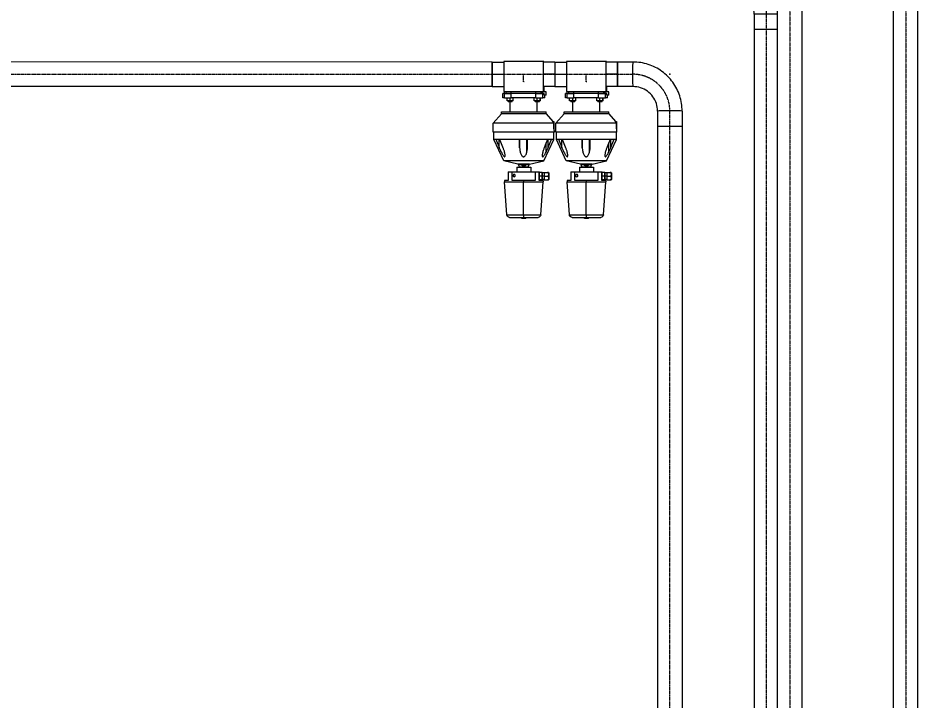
# Model space of a CAD drawing. Header units: millimetres. Extents: x 48717 to 75522, y 76128 to 88842.
# Drawn here: x 73195 to 75522, y 82232 to 83998 of the extents above; entities that cross this region are included whole.
import ezdxf

# ---------------------------------------------------------------- set-up
doc = ezdxf.new("R2010")
doc.units = ezdxf.units.MM
doc.linetypes.add('CENTER2', pattern=[1.125, 0.75, -0.125, 0.125, -0.125])
for name, color, linetype in [('Top (Plan) View2-CENTER', 1, 'CENTER2'), ('Top (Plan) View2-DV20-S1B-002c', 140, 'Continuous'), ('Top (Plan) View2-DV20-S1B-002d', 140, 'Continuous'), ('Top (Plan) View2-DV90-S1B-002c', 120, 'Continuous'), ('Top (Plan) View2-DV90-S1B-002d', 120, 'Continuous')]:
    doc.layers.add(name, color=color, linetype=linetype)

# ---------------------------------------------------------------- blocks, each defined once
blk = doc.blocks.new('*U983')
at = {"layer": 'Top (Plan) View2-CENTER'}
blk.add_line((70472.8, 83852.9), (74421, 83852.5), dxfattribs=at)
at = {"layer": 'Top (Plan) View2-DV20-S1B-002c', "color": 0, "linetype": 'ByBlock', "lineweight": -2}
for p, q in [((74421.3, 83884.3), (70472.8, 83884.7)), ((74421.3, 83820.8), (70472.8, 83821.2))]:
    blk.add_line(p, q, dxfattribs=at)
at = {"layer": 'Top (Plan) View2-DV20-S1B-002c', "color": 0, "linetype": 'ByBlock', "lineweight": -2, "extrusion": (0, 0, -1)}
for start_param, end_param in [(1.570796, 3.141593), (0, 1.570796)]:
    blk.add_ellipse((74421.3, 83852.5), major_axis=(0, -31.7), ratio=0.009999, start_param=start_param, end_param=end_param, dxfattribs=at)
blk = doc.blocks.new('*U1019')
at = {"layer": 'Top (Plan) View2-CENTER'}
for p, q in [((74421.3, 83852.5), (74583, 83852.5)), ((74502.3, 83833), (74502.3, 83852.5)), ((74503.4, 83833), (74502.3, 83833))]:
    blk.add_line(p, q, dxfattribs=at)
at = {"layer": 'Top (Plan) View2-DV20-S1B-002c', "color": 0, "linetype": 'ByBlock', "lineweight": -2}
for p, q in [((74421.3, 83884.3), (74451, 83884.3)), ((74451, 83886), (74451, 83807.6)), ((74553, 83886), (74451, 83886)), ((74553, 83886), (74553, 83807.6)), ((74554.2, 83886), (74553, 83886)), ((74583.3, 83884.3), (74553.3, 83884.3)), ((74554.2, 83886), (74554.2, 83884.3)), ((74421, 83852.5), (74451, 83852.5)), ((74583, 83852.5), (74553, 83852.5)), ((74421.3, 83820.8), (74451, 83820.8)), ((74452.6, 83803), (74448.2, 83803)), ((74448.2, 83792), (74448.2, 83803)), ((74451, 83807.6), (74553, 83807.6)), ((74452.6, 83803), (74470.3, 83803)), ((74452.6, 83792), (74452.6, 83803)), ((74452.7, 83803), (74452.7, 83807)), ((74457.1, 83807), (74452.7, 83807)), ((74457.1, 83807), (74470.3, 83807)), ((74457.1, 83803), (74457.1, 83807)), ((74465.2, 83807.6), (74465.2, 83807)), ((74534.2, 83807), (74470.3, 83807)), ((74470.3, 83803), (74470.3, 83807)), ((74534.2, 83803), (74470.3, 83803)), ((74470.3, 83792), (74470.3, 83803)), ((74502.3, 83807.6), (74502.3, 83807)), ((74534.2, 83807), (74547.7, 83807)), ((74534.2, 83803), (74534.2, 83807)), ((74534.2, 83803), (74552.1, 83803)), ((74534.2, 83792), (74534.2, 83803)), ((74540.2, 83807.6), (74540.2, 83807)), ((74551.1, 83807), (74547.7, 83807)), ((74547.7, 83803), (74547.7, 83807)), ((74560.6, 83807), (74551.1, 83807)), ((74551.1, 83803), (74551.1, 83807)), ((74555.6, 83803), (74552.1, 83803)), ((74552.1, 83792), (74552.1, 83803)), ((74553, 83807.6), (74554.2, 83807.6)), ((74583.3, 83820.8), (74553.3, 83820.8)), ((74554.2, 83820.8), (74554.2, 83807.6)), ((74555.6, 83798.5), (74555.6, 83803)), ((74560.6, 83798.5), (74560.6, 83807)), ((74560.8, 83807), (74560.6, 83807)), ((74560.8, 83798.5), (74560.8, 83807)), ((74452.6, 83792), (74448.2, 83792)), ((74452.6, 83792), (74470.3, 83792)), ((74459.4, 83783.6), (74459.4, 83792)), ((74467.3, 83783.6), (74459.4, 83783.6)), ((74462.4, 83782), (74462.4, 83783.6)), ((74462.4, 83782), (74472.4, 83782)), ((74467.3, 83783.6), (74467.3, 83792)), ((74475.4, 83783.6), (74467.3, 83783.6)), ((74467.7, 83755.5), (74467.7, 83782)), ((74534.2, 83792), (74470.3, 83792)), ((74472.4, 83782), (74472.4, 83783.6)), ((74472.4, 83782), (74472.4, 83783.6)), ((74472.4, 83782), (74472.4, 83782)), ((74475.4, 83783.6), (74475.4, 83792)), ((74475.4, 83783.6), (74475.4, 83792)), ((74475.4, 83783.6), (74475.4, 83783.6)), ((74529.3, 83783.6), (74529.3, 83792)), ((74537.3, 83783.6), (74529.3, 83783.6)), ((74532.4, 83782), (74532.4, 83783.6)), ((74532.4, 83782), (74542.4, 83782)), ((74534.2, 83792), (74552.1, 83792)), ((74537.3, 83783.6), (74537.3, 83792)), ((74545.3, 83783.6), (74537.3, 83783.6)), ((74537.7, 83755.5), (74537.7, 83782)), ((74537.7, 83755.5), (74537.7, 83782)), ((74542.4, 83782), (74542.4, 83783.6)), ((74542.4, 83782), (74542.4, 83783.6)), ((74542.4, 83782), (74542.4, 83782)), ((74542.4, 83782), (74543, 83782)), ((74543, 83782), (74543, 83783.6)), ((74543, 83782), (74543, 83783.6)), ((74543, 83782), (74543, 83782)), ((74545.3, 83783.6), (74545.3, 83792)), ((74545.4, 83783.6), (74545.3, 83783.6)), ((74545.4, 83783.6), (74545.4, 83792)), ((74546, 83783.6), (74545.4, 83783.6)), ((74546, 83783.6), (74546, 83792)), ((74546.1, 83783.6), (74546, 83783.6)), ((74546.1, 83783.6), (74546.1, 83792)), ((74557.3, 83792), (74552.1, 83792)), ((74560.6, 83798.5), (74555.6, 83798.5)), ((74557.3, 83792), (74557.3, 83798.5)), ((74560.8, 83798.5), (74560.6, 83798.5)), ((74444.7, 83750.5), (74423.7, 83726.5)), ((74560.7, 83750.5), (74444.7, 83750.5)), ((74445.2, 83755.5), (74560.2, 83755.5)), ((74445.2, 83750.5), (74445.2, 83755.5)), ((74560.2, 83755.5), (74560.2, 83755.5)), ((74560.2, 83750.5), (74560.2, 83755.5)), ((74560.2, 83750.5), (74560.2, 83755.5)), ((74560.7, 83750.5), (74560.7, 83750.5)), ((74560.7, 83750.5), (74578.2, 83730.5)), ((74560.7, 83750.5), (74578.2, 83730.5)), ((74580.8, 83726.5), (74423.7, 83726.5)), ((74423.7, 83703), (74423.7, 83726.5)), ((74577.2, 83730.5), (74580.6, 83730.5)), ((74580.8, 83730.5), (74580.6, 83730.5)), ((74580.6, 83730.5), (74580.6, 83726.7)), ((74580.6, 83726.7), (74580.8, 83726.5)), ((74580.8, 83726.7), (74580.8, 83730.5)), ((74581, 83726.5), (74580.8, 83726.7)), ((74580.8, 83726.7), (74580.8, 83707.5)), ((74580.8, 83726.5), (74580.8, 83707.5)), ((74580.8, 83719.5), (74580.8, 83719.5)), ((74581, 83707.5), (74581, 83726.5)), ((74581.7, 83703), (74423.7, 83703)), ((74425.2, 83683.5), (74425.2, 83703)), ((74580.2, 83683.5), (74580.2, 83703)), ((74580.2, 83683.5), (74580.2, 83703)), ((74581.7, 83707.5), (74580.8, 83707.5)), ((74581.7, 83707.5), (74581.7, 83707.5)), ((74581.7, 83703), (74581.7, 83707.5)), ((74581.7, 83703), (74581.7, 83707.5)), ((74581.7, 83703), (74581.7, 83703)), ((74430.9, 83683.5), (74425.2, 83683.5)), ((74450.7, 83628.5), (74425.2, 83683.5)), ((74440.7, 83683.5), (74430.9, 83683.5)), ((74439.4, 83662.5), (74439.4, 83683.5)), ((74491.9, 83683.5), (74440.7, 83683.5)), ((74511.9, 83683.5), (74491.9, 83683.5)), ((74492, 83662.5), (74492, 83683.5)), ((74510.7, 83651.4), (74510.8, 83683.5)), ((74563.8, 83683.5), (74511.9, 83683.5)), ((74554.7, 83628.5), (74580.2, 83683.5)), ((74554.7, 83628.5), (74580.2, 83683.5)), ((74560.5, 83651.4), (74560.5, 83675.3)), ((74574, 83683.5), (74563.8, 83683.5)), ((74565.5, 83662.5), (74565.5, 83683.5)), ((74580.2, 83683.5), (74574, 83683.5)), ((74580.2, 83683.5), (74580.2, 83683.5)), ((74554.7, 83628.5), (74450.7, 83628.5)), ((74487.7, 83620.5), (74450.7, 83628.5)), ((74517.7, 83620.5), (74487.7, 83620.5)), ((74516.2, 83619.5), (74489.2, 83619.5)), ((74489.2, 83618.5), (74489.2, 83619.5)), ((74496.4, 83618.5), (74489.2, 83618.5)), ((74491.2, 83613.5), (74489.2, 83618.5)), ((74489.7, 83619.5), (74489.7, 83620.5)), ((74496.4, 83618.5), (74496.4, 83618.5)), ((74508.8, 83618.5), (74496.4, 83618.5)), ((74508.8, 83618.5), (74508.8, 83618.5)), ((74516.2, 83618.5), (74508.8, 83618.5)), ((74514.2, 83613.5), (74516.2, 83618.5)), ((74514.2, 83613.5), (74516.2, 83618.5)), ((74515.7, 83619.5), (74515.7, 83620.5)), ((74515.7, 83619.5), (74515.7, 83620.5)), ((74516.2, 83619.5), (74516.2, 83619.5)), ((74516.2, 83618.5), (74516.2, 83619.5)), ((74516.2, 83618.5), (74516.2, 83619.5)), ((74516.2, 83618.5), (74516.2, 83618.5)), ((74517.7, 83620.5), (74554.7, 83628.5)), ((74517.7, 83620.5), (74554.7, 83628.5)), ((74517.7, 83620.5), (74517.7, 83620.5)), ((74554.7, 83628.5), (74554.7, 83628.5)), ((74462.4, 83600.5), (74472.3, 83600.5)), ((74462.4, 83600.5), (74462.4, 83577.5)), ((74472.3, 83600.5), (74532.3, 83600.5)), ((74472.3, 83577.5), (74472.3, 83600.5)), ((74484.7, 83612.5), (74520.7, 83612.5)), ((74484.7, 83612.5), (74484.7, 83600.5)), ((74491.2, 83613.5), (74514.2, 83613.5)), ((74497.7, 83613.5), (74497.7, 83612.5)), ((74502.7, 83613.5), (74502.7, 83612.5)), ((74507.7, 83613.5), (74507.7, 83612.5)), ((74514.2, 83613.5), (74514.2, 83613.5)), ((74520.7, 83612.5), (74520.7, 83600.5)), ((74532.3, 83600.5), (74542.4, 83600.5)), ((74532.3, 83600.5), (74532.3, 83577.5)), ((74542.4, 83577.5), (74542.4, 83600.5)), ((74542.4, 83600.5), (74543, 83600.5)), ((74542.6, 83598.5), (74542.6, 83589)), ((74550.2, 83598.5), (74542.6, 83598.5)), ((74543, 83600.5), (74543, 83598.5)), ((74550.4, 83598.5), (74550.2, 83598.5)), ((74550.2, 83598.5), (74550.2, 83589)), ((74555.2, 83597.5), (74550.3, 83597.5)), ((74550.4, 83597.5), (74550.4, 83598.5)), ((74555.2, 83598.5), (74564.2, 83598.5)), ((74555.2, 83598.5), (74555.2, 83589)), ((74462.4, 83577.5), (74452.7, 83577.5)), ((74452.7, 83577.5), (74452.7, 83574.5)), ((74452.7, 83574.5), (74502.2, 83574.5)), ((74458.7, 83489), (74452.7, 83574.5)), ((74502.2, 83577.5), (74472.3, 83577.5)), ((74474.8, 83590.5), (74474.8, 83590.5)), ((74532.3, 83577.5), (74502.2, 83577.5)), ((74502.2, 83577.5), (74502.2, 83574.5)), ((74502.2, 83574.5), (74552.7, 83574.5)), ((74502.3, 83489), (74502.2, 83574.5)), ((74552.7, 83577.5), (74542.4, 83577.5)), ((74542.6, 83589), (74542.6, 83579.5)), ((74550.2, 83589), (74542.6, 83589)), ((74550.2, 83579.5), (74542.6, 83579.5)), ((74543, 83579.5), (74543, 83577.5)), ((74546.7, 83489), (74552.7, 83574.5)), ((74555.2, 83589), (74550.2, 83589)), ((74550.2, 83589), (74550.2, 83579.5)), ((74550.2, 83579.5), (74550.4, 83579.5)), ((74555.2, 83580.5), (74550.3, 83580.5)), ((74550.4, 83579.5), (74550.4, 83580.5)), ((74552.7, 83577.5), (74552.7, 83574.5)), ((74555.2, 83589), (74564.1, 83589)), ((74555.2, 83589), (74555.2, 83579.5)), ((74555.2, 83579.5), (74564.2, 83579.5)), ((74564.1, 83589), (74567.2, 83589)), ((74567.4, 83589), (74567.4, 83589)), ((74458.7, 83489), (74502.3, 83489)), ((74465.7, 83482.5), (74502.3, 83482.5)), ((74497.4, 83479.5), (74497.4, 83482.5)), ((74502.3, 83479.5), (74497.4, 83479.5)), ((74502.3, 83489), (74546.7, 83489)), ((74502.3, 83482.5), (74539.7, 83482.5)), ((74502.3, 83479.5), (74502.3, 83482.5)), ((74507.4, 83479.5), (74502.3, 83479.5)), ((74507.4, 83479.5), (74507.4, 83482.5)), ((74507.4, 83479.5), (74507.4, 83482.5)), ((74507.4, 83479.5), (74507.4, 83479.5)), ((74507.9, 83479.5), (74507.4, 83479.5)), ((74507.9, 83479.5), (74507.9, 83482.5)), ((74508, 83479.5), (74507.9, 83479.5)), ((74508, 83479.5), (74508, 83482.5))]:
    blk.add_line(p, q, dxfattribs=at)
at = {"layer": 'Top (Plan) View2-DV20-S1B-002c', "color": 0, "linetype": 'ByBlock', "lineweight": -2, "extrusion": (0, 0, -1)}
for centre, start, end in [((-74465.7, 83489.5), 270.0057, 356.0057), ((-74539.7, 83489.5), 184.0057, 270.0057)]:
    blk.add_arc(centre, 7, start, end, dxfattribs=at)
at = {"layer": 'Top (Plan) View2-DV20-S1B-002c', "color": 0, "linetype": 'ByBlock', "lineweight": -2}
for centre, major_axis, ratio, start_param, end_param in [((74421.3, 83852.5), (0, 31.7), 0.009999, 0, 1.570796), ((74553.3, 83852.5), (0, 31.7), 0.009999, 0, 1.570796), ((74583.3, 83852.5), (0, 31.7), 0.009999, 0, 1.570796), ((74421.3, 83852.5), (0, 31.7), 0.009999, 1.570796, 3.141593), ((74553.3, 83852.5), (0, 31.7), 0.009999, 1.570796, 3.141593), ((74583.3, 83852.5), (0, 31.7), 0.009999, 1.570796, 3.141593), ((74580.7, 83719.5), (0, 9), 0.009999, 4.712389, 6.942892), ((74580.7, 83719.5), (0, 9), 0.009999, 3.646161, 4.712389), ((74477.8, 83590.5), (0, 3), 0.99995, 0.001567, 1.570696), ((74477.8, 83590.5), (0, 3), 0.99995, 4.712289, 7.853882), ((74477.8, 83590.5), (0, 3), 0.99995, 1.570696, 4.712289), ((74477.8, 83590.5), (0, 3), 0.99995, 1.570696, 3.139826), ((74502.3, 83489.5), (0, 7), 0.009999, 1.640609, 3.141593)]:
    blk.add_ellipse(centre, major_axis=major_axis, ratio=ratio, start_param=start_param, end_param=end_param, dxfattribs=at)
at = {"layer": 'Top (Plan) View2-DV20-S1B-002c', "color": 0, "linetype": 'ByBlock', "lineweight": -2, "extrusion": (0, 0, -1)}
for centre, major_axis, start_param, end_param in [((74550.3, 83589), (0, -8.5), 1.570796, 3.141593), ((74567.3, 83589), (0, -7.5), 1.570796, 4.712389), ((74550.3, 83589), (0, -8.5), 0, 1.570796), ((74567.3, 83589), (0, -7.5), 4.712389, 7.853982)]:
    blk.add_ellipse(centre, major_axis=major_axis, ratio=0.009999, start_param=start_param, end_param=end_param, dxfattribs=at)
at = {"layer": 'Top (Plan) View2-DV20-S1B-002c', "color": 0, "linetype": 'ByBlock', "lineweight": -2}
blk.add_open_spline([(74580.6, 83726.7), (74579.5, 83728), (74578.3, 83729.2), (74577.2, 83730.5)], degree=3, dxfattribs=at)
for points, weights in [([(74430.9, 83683.5), (74435.4, 83672.3), (74439.4, 83662.5)], [1.00061951826, 1.00755539146, 1.00987120158]), ([(74449.3, 83662.5), (74445.3, 83672.3), (74440.7, 83683.5)], [1.00987120158, 1.00755539146, 1.00061951826]), ([(74491.9, 83683.5), (74492, 83672.3), (74492, 83662.5)], [1.00061951826, 1.00755539146, 1.00987120158]), ([(74512, 83662.5), (74512, 83672.3), (74511.9, 83683.5)], [1.00987120158, 1.00755539146, 1.00061951826]), ([(74563.8, 83683.5), (74559.3, 83672.3), (74555.3, 83662.5)], [1.00061951826, 1.00755539146, 1.00987120158]), ([(74565.5, 83662.5), (74569.4, 83672.3), (74574, 83683.5)], [1.00987120158, 1.00755539146, 1.00061951826]), ([(74508.8, 83618.5), (74502.6, 83611.4), (74496.4, 83618.5)], [1.01663362177, 1.14371282449, 1.01663362177])]:
    blk.add_rational_spline(points, weights, degree=2, dxfattribs=at)
for points, knots in [([(74439.4, 83662.5), (74439.9, 83661.4), (74440.3, 83660.3), (74440.8, 83659.3), (74441.9, 83656.6), (74443.3, 83653.7), (74445.4, 83649.5), (74446.1, 83648.1), (74447.6, 83645.5), (74448.4, 83644.2), (74449.8, 83642.1), (74450.5, 83641.2), (74451.5, 83640.1), (74451.8, 83639.8), (74452.5, 83639.4), (74452.8, 83639.3), (74453.3, 83639.3), (74453.6, 83639.4), (74453.9, 83639.8), (74454.1, 83640.1), (74454.3, 83641.2), (74454.4, 83642.1), (74454.3, 83644.2), (74454.2, 83645.5), (74453.7, 83648.1), (74453.4, 83649.5), (74453, 83651.1), (74453, 83651.2), (74453, 83651.4)], [-0.344199, -0.344199, -0.344199, -0.344199, 0, 0, 0, 0.872405, 0.872405, 1.308607, 1.308607, 1.74481, 1.74481, 2.088622, 2.088622, 2.260528, 2.260528, 2.432434, 2.432434, 2.60434, 2.60434, 2.776246, 2.776246, 3.120058, 3.120058, 3.556261, 3.556261, 3.992463, 3.992463, 4.041019, 4.041019, 4.041019, 4.041019]), ([(74453, 83651.4), (74452.3, 83654), (74451.4, 83656.8), (74450.1, 83660.3), (74449.7, 83661.4), (74449.3, 83662.5)], [-6.498344, -6.498344, -6.498344, -6.498344, -5.674495, -5.674495, -5.330296, -5.330296, -5.330296, -5.330296]), ([(74492, 83662.5), (74492, 83661.4), (74492.1, 83660.3), (74492.2, 83659.2), (74492.4, 83656.6), (74492.8, 83653.7), (74493.9, 83649.5), (74494.4, 83648.1), (74495.5, 83645.5), (74496.1, 83644.2), (74497.4, 83642.1), (74498.2, 83641.2), (74499.5, 83640.1), (74500, 83639.8), (74501, 83639.4), (74501.6, 83639.3), (74502.7, 83639.3), (74503.3, 83639.4), (74504.3, 83639.8), (74504.7, 83640.1), (74506.1, 83641.2), (74506.8, 83642.1), (74508.1, 83644.2), (74508.8, 83645.5), (74509.8, 83648.1), (74510.3, 83649.5), (74510.7, 83651.1), (74510.7, 83651.2), (74510.7, 83651.4)], [-0.344199, -0.344199, -0.344199, -0.344199, 0, 0, 0, 0.872405, 0.872405, 1.308607, 1.308607, 1.74481, 1.74481, 2.088622, 2.088622, 2.260528, 2.260528, 2.432434, 2.432434, 2.60434, 2.60434, 2.776246, 2.776246, 3.120058, 3.120058, 3.556261, 3.556261, 3.992463, 3.992463, 4.041019, 4.041019, 4.041019, 4.041019]), ([(74510.7, 83651.4), (74511.4, 83654), (74511.8, 83656.8), (74512, 83660.3), (74512, 83661.4), (74512, 83662.5)], [-6.498344, -6.498344, -6.498344, -6.498344, -5.674495, -5.674495, -5.330296, -5.330296, -5.330296, -5.330296]), ([(74555.3, 83662.5), (74554.9, 83661.4), (74554.5, 83660.3), (74554.1, 83659.2), (74553.1, 83656.6), (74552.2, 83653.7), (74551.2, 83649.5), (74551, 83648.1), (74550.5, 83645.5), (74550.4, 83644.2), (74550.4, 83642.1), (74550.4, 83641.2), (74550.7, 83640.1), (74550.9, 83639.8), (74551.3, 83639.4), (74551.5, 83639.3), (74552.1, 83639.3), (74552.4, 83639.4), (74553.1, 83639.8), (74553.4, 83640.1), (74554.4, 83641.2), (74555.1, 83642.1), (74556.5, 83644.2), (74557.3, 83645.5), (74558.8, 83648.1), (74559.5, 83649.5), (74560.3, 83651.1), (74560.4, 83651.2), (74560.5, 83651.4)], [-0.344199, -0.344199, -0.344199, -0.344199, 0, 0, 0, 0.872405, 0.872405, 1.308607, 1.308607, 1.74481, 1.74481, 2.088622, 2.088622, 2.260528, 2.260528, 2.432434, 2.432434, 2.60434, 2.60434, 2.776246, 2.776246, 3.120058, 3.120058, 3.556261, 3.556261, 3.992463, 3.992463, 4.041019, 4.041019, 4.041019, 4.041019]), ([(74560.5, 83651.4), (74561.8, 83654), (74563.1, 83656.7), (74564.6, 83660.3), (74565, 83661.4), (74565.5, 83662.5)], [-6.498344, -6.498344, -6.498344, -6.498344, -5.674495, -5.674495, -5.330296, -5.330296, -5.330296, -5.330296]), ([(74564.2, 83598.5), (74564.3, 83598.5), (74564.4, 83598.5), (74564.7, 83598.4), (74564.9, 83598.2), (74565.4, 83597.8), (74565.7, 83597.5), (74566.4, 83596.2), (74566.6, 83594.9), (74566.6, 83593.8), (74566.6, 83592.6), (74566.4, 83591.3), (74565.6, 83590), (74565.4, 83589.7), (74564.9, 83589.3), (74564.6, 83589.2), (74564.3, 83589), (74564.2, 83589), (74564.1, 83589)], [1.985316, 1.985316, 1.985316, 1.985316, 2.007364, 2.007364, 2.086271, 2.086271, 2.202602, 2.202602, 2.589004, 2.589004, 2.589004, 2.975406, 2.975406, 3.091738, 3.091738, 3.170644, 3.170644, 3.192693, 3.192693, 3.192693, 3.192693]), ([(74566.7, 83598.5), (74566.7, 83598.5), (74566.7, 83598.5), (74566.7, 83598.5), (74566.7, 83598.5), (74566.5, 83598.5), (74565.7, 83598.5), (74565.4, 83598.5), (74564.9, 83598.5), (74564.7, 83598.5), (74564.4, 83598.5), (74564.3, 83598.5), (74564.2, 83598.5)], [2.5754591, 2.5754591, 2.5754591, 2.5754591, 2.5890042, 2.5890042, 2.5890042, 2.9754061, 2.9754061, 3.0917378, 3.0917378, 3.1706444, 3.1706444, 3.1926927, 3.1926927, 3.1926927, 3.1926927]), ([(74566.7, 83598.5), (74566.9, 83598.2), (74567, 83598), (74567.2, 83597.6), (74567.2, 83597.4), (74567.2, 83597.2), (74567.3, 83597.1), (74567.3, 83597), (74567.3, 83596.9), (74567.3, 83596.8), (74567.3, 83596.8), (74567.3, 83596.6), (74567.3, 83596.6), (74567.3, 83596.3), (74567.3, 83596), (74567.3, 83595.2), (74567.3, 83594.7), (74567.4, 83593.5), (74567.4, 83592.8), (74567.4, 83591.4), (74567.4, 83590.7), (74567.4, 83589.6), (74567.4, 83589.3), (74567.4, 83589)], [0.014351, 0.014351, 0.014351, 0.014351, 0.023994, 0.023994, 0.042051, 0.042051, 0.062407, 0.062407, 0.084956, 0.084956, 0.120254, 0.120254, 0.209563, 0.209563, 0.520853, 0.520853, 0.832142, 0.832142, 1.143431, 1.143431, 1.45472, 1.45472, 1.570797, 1.570797, 1.570797, 1.570797]), ([(74564.1, 83589), (74564.2, 83589), (74564.3, 83589), (74564.6, 83588.9), (74564.9, 83588.7), (74565.4, 83588.3), (74565.6, 83588), (74566.4, 83586.7), (74566.6, 83585.4), (74566.6, 83584.3), (74566.6, 83583.1), (74566.4, 83581.8), (74565.7, 83580.5), (74565.4, 83580.2), (74564.9, 83579.8), (74564.7, 83579.7), (74564.4, 83579.5), (74564.3, 83579.5), (74564.2, 83579.5)], [1.985316, 1.985316, 1.985316, 1.985316, 2.007364, 2.007364, 2.086271, 2.086271, 2.202602, 2.202602, 2.589004, 2.589004, 2.589004, 2.975406, 2.975406, 3.091738, 3.091738, 3.170644, 3.170644, 3.192693, 3.192693, 3.192693, 3.192693]), ([(74564.2, 83579.5), (74564.3, 83579.5), (74564.4, 83579.5), (74564.7, 83579.5), (74564.9, 83579.5), (74565.4, 83579.5), (74565.7, 83579.5), (74566.5, 83579.5), (74566.7, 83579.5), (74566.7, 83579.5), (74566.7, 83579.5), (74566.7, 83579.5), (74566.7, 83579.5)], [1.9853157, 1.9853157, 1.9853157, 1.9853157, 2.007364, 2.007364, 2.0862706, 2.0862706, 2.2026024, 2.2026024, 2.5890042, 2.5890042, 2.5890042, 2.6025493, 2.6025493, 2.6025493, 2.6025493]), ([(74567.4, 83589), (74567.4, 83588.2), (74567.4, 83587.4), (74567.4, 83586), (74567.4, 83585.2), (74567.4, 83584), (74567.3, 83583.4), (74567.3, 83582.5), (74567.3, 83582.1), (74567.3, 83581.7), (74567.3, 83581.5), (74567.3, 83581.3), (74567.3, 83581.3), (74567.3, 83581.1), (74567.3, 83581.1), (74567.3, 83581), (74567.3, 83580.9), (74567.2, 83580.6), (74567.2, 83580.5), (74567, 83580), (74566.9, 83579.8), (74566.7, 83579.5)], [1.570797, 1.570797, 1.570797, 1.570797, 1.882087, 1.882087, 2.193376, 2.193376, 2.504665, 2.504665, 2.815954, 2.815954, 2.971599, 2.971599, 3.049421, 3.049421, 3.070542, 3.070542, 3.096552, 3.096552, 3.116776, 3.116776, 3.127244, 3.127244, 3.127244, 3.127244])]:
    blk.add_open_spline(points, degree=3, knots=knots, dxfattribs=at)
blk = doc.blocks.new('*U1022')
at = {"layer": 'Top (Plan) View2-CENTER'}
for p, q in [((74583.3, 83852.5), (74745, 83852.5)), ((74664.3, 83833), (74664.3, 83852.5)), ((74665.4, 83833), (74664.3, 83833))]:
    blk.add_line(p, q, dxfattribs=at)
at = {"layer": 'Top (Plan) View2-DV20-S1B-002c', "color": 0, "linetype": 'ByBlock', "lineweight": -2}
for p, q in [((74583.3, 83884.3), (74613, 83884.2)), ((74613, 83886), (74613, 83807.6)), ((74715, 83886), (74613, 83886)), ((74715, 83886), (74715, 83807.6)), ((74716.2, 83886), (74715, 83886)), ((74745.3, 83884.2), (74715.3, 83884.2)), ((74716.2, 83886), (74716.2, 83884.2)), ((74583, 83852.5), (74613, 83852.5)), ((74745, 83852.5), (74715, 83852.5)), ((74583.3, 83820.8), (74613, 83820.7)), ((74614.6, 83803), (74610.2, 83803)), ((74610.2, 83792), (74610.2, 83803)), ((74613, 83807.6), (74715, 83807.6)), ((74614.6, 83803), (74632.3, 83803)), ((74614.6, 83792), (74614.6, 83803)), ((74614.7, 83803), (74614.7, 83807)), ((74619.1, 83807), (74614.7, 83807)), ((74619.1, 83807), (74632.3, 83807)), ((74619.1, 83803), (74619.1, 83807)), ((74627.2, 83807.6), (74627.2, 83807)), ((74696.2, 83807), (74632.3, 83807)), ((74632.3, 83803), (74632.3, 83807)), ((74696.2, 83803), (74632.3, 83803)), ((74632.3, 83792), (74632.3, 83803)), ((74664.3, 83807.6), (74664.3, 83807)), ((74696.2, 83807), (74709.7, 83807)), ((74696.2, 83803), (74696.2, 83807)), ((74696.2, 83803), (74714.1, 83803)), ((74696.2, 83792), (74696.2, 83803)), ((74702.2, 83807.6), (74702.2, 83807)), ((74713.1, 83807), (74709.7, 83807)), ((74709.7, 83803), (74709.7, 83807)), ((74722.6, 83807), (74713.1, 83807)), ((74713.1, 83803), (74713.1, 83807)), ((74717.6, 83803), (74714.1, 83803)), ((74714.1, 83792), (74714.1, 83803)), ((74715, 83807.6), (74716.2, 83807.6)), ((74745.3, 83820.7), (74715.3, 83820.7)), ((74716.2, 83820.7), (74716.2, 83807.6)), ((74717.6, 83798.5), (74717.6, 83803)), ((74722.6, 83798.5), (74722.6, 83807)), ((74722.8, 83807), (74722.6, 83807)), ((74722.8, 83798.5), (74722.8, 83807)), ((74614.6, 83792), (74610.2, 83792)), ((74614.6, 83792), (74632.3, 83792)), ((74621.3, 83783.6), (74621.3, 83792)), ((74629.3, 83783.6), (74621.3, 83783.6)), ((74624.4, 83782), (74624.4, 83783.6)), ((74624.4, 83782), (74634.4, 83782)), ((74629.3, 83783.6), (74629.3, 83792)), ((74637.3, 83783.6), (74629.3, 83783.6)), ((74629.7, 83755.5), (74629.7, 83782)), ((74696.2, 83792), (74632.3, 83792)), ((74634.4, 83782), (74634.4, 83783.6)), ((74634.4, 83782), (74634.4, 83783.6)), ((74634.4, 83782), (74634.4, 83782)), ((74637.3, 83783.6), (74637.3, 83792)), ((74637.4, 83783.6), (74637.3, 83783.6)), ((74637.4, 83783.6), (74637.4, 83792)), ((74691.3, 83783.6), (74691.3, 83792)), ((74699.3, 83783.6), (74691.3, 83783.6)), ((74694.4, 83782), (74694.4, 83783.6)), ((74694.4, 83782), (74704.4, 83782)), ((74696.2, 83792), (74714.1, 83792)), ((74699.3, 83783.6), (74699.3, 83792)), ((74707.3, 83783.6), (74699.3, 83783.6)), ((74699.7, 83755.5), (74699.7, 83782)), ((74699.7, 83755.5), (74699.7, 83782)), ((74704.4, 83782), (74704.4, 83783.6)), ((74704.4, 83782), (74704.4, 83783.6)), ((74704.4, 83782), (74704.4, 83782)), ((74704.4, 83782), (74705, 83782)), ((74705, 83782), (74705, 83783.6)), ((74705, 83782), (74705, 83783.6)), ((74705, 83782), (74705, 83782)), ((74707.3, 83783.6), (74707.3, 83792)), ((74707.4, 83783.6), (74707.3, 83783.6)), ((74707.4, 83783.6), (74707.4, 83792)), ((74708, 83783.6), (74707.4, 83783.6)), ((74708, 83783.6), (74708, 83792)), ((74708.1, 83783.6), (74708, 83783.6)), ((74708.1, 83783.6), (74708.1, 83792)), ((74719.3, 83792), (74714.1, 83792)), ((74722.6, 83798.5), (74717.6, 83798.5)), ((74719.3, 83792), (74719.3, 83798.5)), ((74722.8, 83798.5), (74722.6, 83798.5)), ((74606.7, 83750.5), (74585.7, 83726.5)), ((74722.7, 83750.5), (74606.7, 83750.5)), ((74607.2, 83755.5), (74722.2, 83755.5)), ((74607.2, 83750.5), (74607.2, 83755.5)), ((74722.2, 83755.5), (74722.2, 83755.5)), ((74722.2, 83750.5), (74722.2, 83755.5)), ((74722.2, 83750.5), (74722.2, 83755.5)), ((74722.7, 83750.5), (74722.7, 83750.5)), ((74722.7, 83750.5), (74740.2, 83730.5)), ((74722.7, 83750.5), (74740.2, 83730.5)), ((74742.7, 83726.5), (74585.7, 83726.5)), ((74585.7, 83703), (74585.7, 83726.5)), ((74739.2, 83730.5), (74742.6, 83730.5)), ((74742.8, 83730.5), (74742.6, 83730.5)), ((74742.6, 83730.5), (74742.6, 83726.7)), ((74742.6, 83726.7), (74742.7, 83726.5)), ((74742.7, 83726.5), (74742.7, 83707.5)), ((74742.7, 83719.5), (74742.8, 83719.5)), ((74742.8, 83726.7), (74742.8, 83730.5)), ((74743, 83726.5), (74742.8, 83726.7)), ((74742.8, 83726.7), (74742.8, 83707.5)), ((74743, 83707.5), (74743, 83726.5)), ((74743.7, 83703), (74585.7, 83703)), ((74587.2, 83683.5), (74587.2, 83703)), ((74742.2, 83683.5), (74742.2, 83703)), ((74742.2, 83683.5), (74742.2, 83703)), ((74743.7, 83707.5), (74742.7, 83707.5)), ((74743.7, 83707.5), (74743.7, 83707.5)), ((74743.7, 83703), (74743.7, 83707.5)), ((74743.7, 83703), (74743.7, 83707.5)), ((74743.7, 83703), (74743.7, 83703)), ((74592.9, 83683.5), (74587.2, 83683.5)), ((74612.7, 83628.5), (74587.2, 83683.5)), ((74602.7, 83683.5), (74592.9, 83683.5)), ((74601.4, 83662.5), (74601.4, 83683.5)), ((74653.9, 83683.5), (74602.7, 83683.5)), ((74673.9, 83683.5), (74653.9, 83683.5)), ((74654, 83662.4), (74654, 83683.5)), ((74672.7, 83651.4), (74672.7, 83683.5)), ((74725.8, 83683.5), (74673.9, 83683.5)), ((74716.7, 83628.5), (74742.2, 83683.5)), ((74716.7, 83628.5), (74742.2, 83683.5)), ((74722.5, 83651.4), (74722.5, 83675.3)), ((74736, 83683.5), (74725.8, 83683.5)), ((74727.5, 83662.4), (74727.5, 83683.5)), ((74742.2, 83683.5), (74736, 83683.5)), ((74742.2, 83683.5), (74742.2, 83683.5)), ((74716.7, 83628.5), (74612.7, 83628.5)), ((74649.7, 83620.5), (74612.7, 83628.5)), ((74679.7, 83620.5), (74649.7, 83620.5)), ((74678.2, 83619.5), (74651.2, 83619.5)), ((74651.2, 83618.4), (74651.2, 83619.5)), ((74658.4, 83618.4), (74651.2, 83618.4)), ((74653.2, 83613.5), (74651.2, 83618.4)), ((74651.7, 83619.5), (74651.7, 83620.5)), ((74658.4, 83618.4), (74658.4, 83618.5)), ((74670.8, 83618.5), (74658.4, 83618.5)), ((74670.8, 83618.5), (74670.8, 83618.4)), ((74678.2, 83618.4), (74670.8, 83618.4)), ((74676.2, 83613.5), (74678.2, 83618.4)), ((74676.2, 83613.5), (74678.2, 83618.4)), ((74677.7, 83619.5), (74677.7, 83620.5)), ((74677.7, 83619.5), (74677.7, 83620.5)), ((74678.2, 83619.5), (74678.2, 83619.5)), ((74678.2, 83618.4), (74678.2, 83619.5)), ((74678.2, 83618.4), (74678.2, 83619.5)), ((74678.2, 83618.4), (74678.2, 83618.4)), ((74679.7, 83620.5), (74716.7, 83628.5)), ((74679.7, 83620.5), (74716.7, 83628.5)), ((74679.7, 83620.5), (74679.7, 83620.5)), ((74716.7, 83628.5), (74716.7, 83628.5)), ((74624.4, 83600.5), (74634.3, 83600.5)), ((74624.4, 83600.5), (74624.4, 83577.5)), ((74634.3, 83600.5), (74694.3, 83600.5)), ((74634.3, 83577.5), (74634.3, 83600.5)), ((74646.7, 83612.5), (74682.7, 83612.5)), ((74646.7, 83612.5), (74646.7, 83600.5)), ((74653.2, 83613.5), (74676.2, 83613.5)), ((74659.7, 83613.5), (74659.7, 83612.5)), ((74664.6, 83613.5), (74664.6, 83612.5)), ((74669.7, 83613.5), (74669.7, 83612.5)), ((74676.2, 83613.5), (74676.2, 83613.5)), ((74682.7, 83612.5), (74682.7, 83600.5)), ((74694.3, 83600.5), (74704.4, 83600.5)), ((74694.3, 83600.5), (74694.3, 83577.5)), ((74704.4, 83577.5), (74704.4, 83600.5)), ((74704.4, 83600.5), (74705, 83600.5)), ((74704.6, 83598.5), (74704.6, 83589)), ((74712.2, 83598.5), (74704.6, 83598.5)), ((74705, 83600.5), (74705, 83598.5)), ((74712.3, 83598.5), (74712.2, 83598.5)), ((74712.2, 83598.5), (74712.2, 83589)), ((74712.4, 83597.5), (74712.3, 83598.5)), ((74717.2, 83597.5), (74712.3, 83597.5)), ((74717.2, 83598.5), (74726.2, 83598.5)), ((74717.2, 83598.5), (74717.2, 83589)), ((74624.4, 83577.5), (74614.7, 83577.5)), ((74614.7, 83577.5), (74614.7, 83574.5)), ((74614.7, 83574.5), (74664.2, 83574.5)), ((74620.7, 83489), (74614.7, 83574.5)), ((74664.2, 83577.5), (74634.3, 83577.5)), ((74636.8, 83590.5), (74636.8, 83590.5)), ((74694.3, 83577.5), (74664.2, 83577.5)), ((74664.2, 83577.5), (74664.2, 83574.5)), ((74664.2, 83574.5), (74714.7, 83574.5)), ((74664.2, 83489), (74664.2, 83574.5)), ((74714.7, 83577.5), (74704.4, 83577.5)), ((74704.6, 83589), (74704.6, 83579.5)), ((74712.2, 83589), (74704.6, 83589)), ((74712.2, 83579.5), (74704.6, 83579.5)), ((74705, 83579.5), (74705, 83577.5)), ((74708.7, 83489), (74714.7, 83574.5)), ((74717.2, 83589), (74712.2, 83589)), ((74712.2, 83589), (74712.2, 83579.5)), ((74712.2, 83579.5), (74712.3, 83579.5)), ((74712.3, 83579.5), (74712.4, 83580.5)), ((74717.2, 83580.5), (74712.3, 83580.5)), ((74714.7, 83577.5), (74714.7, 83574.5)), ((74717.2, 83589), (74726.1, 83589)), ((74717.2, 83589), (74717.2, 83579.5)), ((74717.2, 83579.5), (74726.2, 83579.5)), ((74726.1, 83589), (74729.2, 83589)), ((74729.4, 83589), (74729.4, 83589)), ((74620.7, 83489), (74664.2, 83489)), ((74627.6, 83482.5), (74664.3, 83482.5)), ((74659.4, 83479.5), (74659.4, 83482.5)), ((74664.3, 83479.5), (74659.4, 83479.5)), ((74664.2, 83489), (74708.7, 83489)), ((74664.3, 83482.5), (74701.7, 83482.5)), ((74664.3, 83479.5), (74664.3, 83482.5)), ((74669.4, 83479.5), (74664.3, 83479.5)), ((74669.4, 83479.5), (74669.4, 83482.5)), ((74669.4, 83479.5), (74669.4, 83482.5)), ((74669.4, 83479.5), (74669.4, 83479.5)), ((74669.9, 83479.5), (74669.4, 83479.5)), ((74669.9, 83479.5), (74669.9, 83482.5)), ((74670, 83479.5), (74669.9, 83479.5)), ((74670, 83479.5), (74670, 83482.5))]:
    blk.add_line(p, q, dxfattribs=at)
at = {"layer": 'Top (Plan) View2-DV20-S1B-002c', "color": 0, "linetype": 'ByBlock', "lineweight": -2, "extrusion": (0, 0, -1)}
for centre, start, end in [((-74627.6, 83489.5), 270.0057, 356.0057), ((-74701.7, 83489.5), 184.0057, 270.0057)]:
    blk.add_arc(centre, 7, start, end, dxfattribs=at)
at = {"layer": 'Top (Plan) View2-DV20-S1B-002c', "color": 0, "linetype": 'ByBlock', "lineweight": -2}
for centre, major_axis, ratio, start_param, end_param in [((74583.3, 83852.5), (0, 31.7), 0.009999, 0, 1.570796), ((74715.3, 83852.5), (0, 31.7), 0.009999, 0, 1.570796), ((74745.3, 83852.5), (0, 31.7), 0.009999, 0, 1.570796), ((74583.3, 83852.5), (0, 31.7), 0.009999, 1.570796, 3.141593), ((74715.3, 83852.5), (0, 31.7), 0.009999, 1.570796, 3.141593), ((74745.3, 83852.5), (0, 31.7), 0.009999, 1.570796, 3.141593), ((74742.7, 83719.5), (0, 9), 0.009999, 4.712389, 6.942892), ((74742.7, 83719.5), (0, 9), 0.009999, 3.646161, 4.712389), ((74639.8, 83590.5), (0, 3), 0.99995, 0.001567, 1.570696), ((74639.8, 83590.5), (0, 3), 0.99995, 4.712289, 7.853882), ((74639.8, 83590.5), (0, 3), 0.99995, 1.570696, 4.712289), ((74639.8, 83590.5), (0, 3), 0.99995, 1.570696, 3.139826), ((74664.3, 83489.5), (0, 7), 0.009999, 1.640609, 3.141593)]:
    blk.add_ellipse(centre, major_axis=major_axis, ratio=ratio, start_param=start_param, end_param=end_param, dxfattribs=at)
at = {"layer": 'Top (Plan) View2-DV20-S1B-002c', "color": 0, "linetype": 'ByBlock', "lineweight": -2, "extrusion": (0, 0, -1)}
for centre, major_axis, start_param, end_param in [((74712.3, 83589), (0, -8.5), 1.570796, 3.141593), ((74729.3, 83589), (0, -7.5), 1.570796, 4.712389), ((74712.3, 83589), (0, -8.5), 0, 1.570796), ((74729.3, 83589), (0, -7.5), 4.712389, 7.853982)]:
    blk.add_ellipse(centre, major_axis=major_axis, ratio=0.009999, start_param=start_param, end_param=end_param, dxfattribs=at)
at = {"layer": 'Top (Plan) View2-DV20-S1B-002c', "color": 0, "linetype": 'ByBlock', "lineweight": -2}
blk.add_open_spline([(74742.6, 83726.7), (74741.5, 83727.9), (74740.3, 83729.2), (74739.2, 83730.5)], degree=3, dxfattribs=at)
for points, weights in [([(74592.9, 83683.5), (74597.4, 83672.3), (74601.4, 83662.5)], [1.00061951826, 1.00755539146, 1.00987120158]), ([(74611.3, 83662.5), (74607.3, 83672.3), (74602.7, 83683.5)], [1.00987120158, 1.00755539146, 1.00061951826]), ([(74653.9, 83683.5), (74654, 83672.3), (74654, 83662.4)], [1.00061951826, 1.00755539146, 1.00987120158]), ([(74674, 83662.4), (74674, 83672.2), (74673.9, 83683.5)], [1.00987120158, 1.00755539146, 1.00061951826]), ([(74725.8, 83683.5), (74721.3, 83672.2), (74717.3, 83662.4)], [1.00061951826, 1.00755539146, 1.00987120158]), ([(74727.5, 83662.4), (74731.4, 83672.2), (74736, 83683.5)], [1.00987120158, 1.00755539146, 1.00061951826]), ([(74670.8, 83618.4), (74664.6, 83611.4), (74658.4, 83618.4)], [1.01663362177, 1.14371282449, 1.01663362177])]:
    blk.add_rational_spline(points, weights, degree=2, dxfattribs=at)
for points, knots in [([(74601.4, 83662.5), (74601.9, 83661.4), (74602.3, 83660.3), (74602.8, 83659.2), (74603.9, 83656.6), (74605.3, 83653.7), (74607.4, 83649.5), (74608.1, 83648.1), (74609.6, 83645.5), (74610.4, 83644.2), (74611.8, 83642.1), (74612.5, 83641.2), (74613.5, 83640.1), (74613.8, 83639.8), (74614.5, 83639.4), (74614.8, 83639.3), (74615.3, 83639.3), (74615.6, 83639.4), (74615.9, 83639.8), (74616, 83640.1), (74616.3, 83641.2), (74616.4, 83642.1), (74616.3, 83644.2), (74616.2, 83645.5), (74615.7, 83648.1), (74615.4, 83649.5), (74615, 83651.1), (74615, 83651.2), (74615, 83651.4)], [-0.344199, -0.344199, -0.344199, -0.344199, 0, 0, 0, 0.872405, 0.872405, 1.308607, 1.308607, 1.74481, 1.74481, 2.088622, 2.088622, 2.260528, 2.260528, 2.432434, 2.432434, 2.60434, 2.60434, 2.776246, 2.776246, 3.120058, 3.120058, 3.556261, 3.556261, 3.992463, 3.992463, 4.041019, 4.041019, 4.041019, 4.041019]), ([(74615, 83651.4), (74614.3, 83654), (74613.4, 83656.7), (74612.1, 83660.3), (74611.7, 83661.4), (74611.3, 83662.5)], [-6.498344, -6.498344, -6.498344, -6.498344, -5.674495, -5.674495, -5.330296, -5.330296, -5.330296, -5.330296]), ([(74654, 83662.4), (74654, 83661.3), (74654.1, 83660.3), (74654.2, 83659.2), (74654.4, 83656.6), (74654.8, 83653.7), (74655.9, 83649.5), (74656.4, 83648.1), (74657.5, 83645.5), (74658.1, 83644.2), (74659.4, 83642.1), (74660.2, 83641.2), (74661.5, 83640.1), (74662, 83639.8), (74663, 83639.4), (74663.6, 83639.3), (74664.7, 83639.3), (74665.2, 83639.4), (74666.3, 83639.8), (74666.7, 83640.1), (74668.1, 83641.2), (74668.8, 83642.1), (74670.1, 83644.2), (74670.8, 83645.4), (74671.8, 83648.1), (74672.3, 83649.5), (74672.7, 83651), (74672.7, 83651.2), (74672.7, 83651.4)], [-0.344199, -0.344199, -0.344199, -0.344199, 0, 0, 0, 0.872405, 0.872405, 1.308607, 1.308607, 1.74481, 1.74481, 2.088622, 2.088622, 2.260528, 2.260528, 2.432434, 2.432434, 2.60434, 2.60434, 2.776246, 2.776246, 3.120058, 3.120058, 3.556261, 3.556261, 3.992463, 3.992463, 4.041019, 4.041019, 4.041019, 4.041019]), ([(74672.7, 83651.4), (74673.4, 83654), (74673.8, 83656.7), (74674, 83660.3), (74674, 83661.3), (74674, 83662.4)], [-6.498344, -6.498344, -6.498344, -6.498344, -5.674495, -5.674495, -5.330296, -5.330296, -5.330296, -5.330296]), ([(74717.3, 83662.4), (74716.9, 83661.3), (74716.4, 83660.3), (74716.1, 83659.2), (74715.1, 83656.6), (74714.2, 83653.7), (74713.2, 83649.5), (74712.9, 83648.1), (74712.5, 83645.4), (74712.4, 83644.2), (74712.4, 83642.1), (74712.4, 83641.2), (74712.7, 83640.1), (74712.9, 83639.8), (74713.3, 83639.4), (74713.5, 83639.3), (74714.1, 83639.3), (74714.4, 83639.4), (74715, 83639.8), (74715.4, 83640.1), (74716.4, 83641.2), (74717.1, 83642.1), (74718.5, 83644.2), (74719.3, 83645.4), (74720.8, 83648.1), (74721.5, 83649.5), (74722.3, 83651), (74722.4, 83651.2), (74722.5, 83651.4)], [-0.344199, -0.344199, -0.344199, -0.344199, 0, 0, 0, 0.872405, 0.872405, 1.308607, 1.308607, 1.74481, 1.74481, 2.088622, 2.088622, 2.260528, 2.260528, 2.432434, 2.432434, 2.60434, 2.60434, 2.776246, 2.776246, 3.120058, 3.120058, 3.556261, 3.556261, 3.992463, 3.992463, 4.041019, 4.041019, 4.041019, 4.041019]), ([(74722.5, 83651.4), (74723.8, 83654), (74725.1, 83656.7), (74726.6, 83660.3), (74727, 83661.3), (74727.5, 83662.4)], [-6.498344, -6.498344, -6.498344, -6.498344, -5.674495, -5.674495, -5.330296, -5.330296, -5.330296, -5.330296]), ([(74726.2, 83598.5), (74726.3, 83598.5), (74726.3, 83598.4), (74726.7, 83598.3), (74726.9, 83598.2), (74727.4, 83597.8), (74727.7, 83597.5), (74728.4, 83596.2), (74728.6, 83594.9), (74728.6, 83593.7), (74728.6, 83592.6), (74728.4, 83591.3), (74727.6, 83590), (74727.3, 83589.7), (74726.9, 83589.3), (74726.6, 83589.1), (74726.3, 83589), (74726.2, 83589), (74726.1, 83589)], [1.985316, 1.985316, 1.985316, 1.985316, 2.007364, 2.007364, 2.086271, 2.086271, 2.202602, 2.202602, 2.589004, 2.589004, 2.589004, 2.975406, 2.975406, 3.091738, 3.091738, 3.170644, 3.170644, 3.192693, 3.192693, 3.192693, 3.192693]), ([(74728.7, 83598.5), (74728.7, 83598.5), (74728.7, 83598.5), (74728.7, 83598.5), (74728.7, 83598.5), (74728.5, 83598.5), (74727.7, 83598.5), (74727.4, 83598.5), (74726.9, 83598.5), (74726.7, 83598.5), (74726.3, 83598.5), (74726.3, 83598.5), (74726.2, 83598.5)], [2.5754591, 2.5754591, 2.5754591, 2.5754591, 2.5890042, 2.5890042, 2.5890042, 2.9754061, 2.9754061, 3.0917378, 3.0917378, 3.1706444, 3.1706444, 3.1926927, 3.1926927, 3.1926927, 3.1926927]), ([(74728.7, 83598.5), (74728.9, 83598.2), (74729, 83598), (74729.1, 83597.5), (74729.2, 83597.4), (74729.2, 83597.2), (74729.2, 83597.1), (74729.3, 83597), (74729.3, 83596.9), (74729.3, 83596.8), (74729.3, 83596.8), (74729.3, 83596.6), (74729.3, 83596.6), (74729.3, 83596.2), (74729.3, 83596), (74729.3, 83595.2), (74729.3, 83594.7), (74729.4, 83593.5), (74729.4, 83592.8), (74729.4, 83591.4), (74729.4, 83590.6), (74729.4, 83589.6), (74729.4, 83589.3), (74729.4, 83589)], [0.014351, 0.014351, 0.014351, 0.014351, 0.023994, 0.023994, 0.042051, 0.042051, 0.062407, 0.062407, 0.084956, 0.084956, 0.120254, 0.120254, 0.209563, 0.209563, 0.520853, 0.520853, 0.832142, 0.832142, 1.143431, 1.143431, 1.45472, 1.45472, 1.570797, 1.570797, 1.570797, 1.570797]), ([(74726.1, 83589), (74726.2, 83589), (74726.3, 83588.9), (74726.6, 83588.8), (74726.9, 83588.7), (74727.3, 83588.3), (74727.6, 83588), (74728.4, 83586.7), (74728.6, 83585.4), (74728.6, 83584.2), (74728.6, 83583.1), (74728.4, 83581.8), (74727.7, 83580.5), (74727.4, 83580.2), (74726.9, 83579.8), (74726.7, 83579.6), (74726.3, 83579.5), (74726.3, 83579.5), (74726.2, 83579.5)], [1.985316, 1.985316, 1.985316, 1.985316, 2.007364, 2.007364, 2.086271, 2.086271, 2.202602, 2.202602, 2.589004, 2.589004, 2.589004, 2.975406, 2.975406, 3.091738, 3.091738, 3.170644, 3.170644, 3.192693, 3.192693, 3.192693, 3.192693]), ([(74726.2, 83579.5), (74726.3, 83579.5), (74726.3, 83579.5), (74726.7, 83579.5), (74726.9, 83579.5), (74727.4, 83579.5), (74727.7, 83579.5), (74728.5, 83579.5), (74728.6, 83579.5), (74728.7, 83579.5), (74728.7, 83579.5), (74728.7, 83579.5), (74728.7, 83579.5)], [1.9853157, 1.9853157, 1.9853157, 1.9853157, 2.007364, 2.007364, 2.0862706, 2.0862706, 2.2026024, 2.2026024, 2.5890042, 2.5890042, 2.5890042, 2.6025493, 2.6025493, 2.6025493, 2.6025493]), ([(74729.4, 83589), (74729.4, 83588.2), (74729.4, 83587.4), (74729.4, 83585.9), (74729.4, 83585.2), (74729.3, 83584), (74729.3, 83583.4), (74729.3, 83582.4), (74729.3, 83582.1), (74729.3, 83581.6), (74729.3, 83581.5), (74729.3, 83581.3), (74729.3, 83581.3), (74729.3, 83581.1), (74729.3, 83581.1), (74729.3, 83581), (74729.2, 83580.9), (74729.2, 83580.6), (74729.2, 83580.5), (74729, 83580), (74728.9, 83579.8), (74728.7, 83579.5)], [1.570797, 1.570797, 1.570797, 1.570797, 1.882087, 1.882087, 2.193376, 2.193376, 2.504665, 2.504665, 2.815954, 2.815954, 2.971599, 2.971599, 3.049421, 3.049421, 3.070542, 3.070542, 3.096552, 3.096552, 3.116776, 3.116776, 3.127244, 3.127244, 3.127244, 3.127244])]:
    blk.add_open_spline(points, degree=3, knots=knots, dxfattribs=at)
blk = doc.blocks.new('*U1025')
at = {"layer": 'Top (Plan) View2-CENTER'}
for p, q in [((74745.3, 83852.5), (74785.3, 83852.5)), ((74880.3, 83717.8), (74880.3, 83757.5))]:
    blk.add_line(p, q, dxfattribs=at)
blk.add_ellipse((74785.3, 83757.5), major_axis=(67.2, 67.2), ratio=0.9999, start_param=-0.785248, end_param=0.785348, dxfattribs=at)
blk.add_point((74880.3, 83852.5), dxfattribs=at)
at = {"layer": 'Top (Plan) View2-DV20-S1B-002c', "color": 0, "linetype": 'ByBlock', "lineweight": -2}
for p, q in [((74785.3, 83884.2), (74745.3, 83884.2)), ((74785.3, 83820.7), (74745.3, 83820.7)), ((74848.5, 83757.5), (74848.5, 83717.5)), ((74912, 83757.5), (74912, 83717.5))]:
    blk.add_line(p, q, dxfattribs=at)
at = {"layer": 'Top (Plan) View2-DV20-S1B-002c', "color": 0, "linetype": 'ByBlock', "lineweight": -2, "extrusion": (0, 0, -1)}
for centre, start_param, end_param in [((74745.3, 83852.5), 1.580794, 3.141593), ((74785.3, 83852.5), 0.009998, 3.141593), ((74745.3, 83852.5), 0, 1.580794), ((74785.3, 83852.5), 0, 0.009998)]:
    blk.add_ellipse(centre, major_axis=(0, -31.7), ratio=0.009999, start_param=start_param, end_param=end_param, dxfattribs=at)
at = {"layer": 'Top (Plan) View2-DV20-S1B-002c', "color": 0, "linetype": 'ByBlock', "lineweight": -2}
for centre, start_param, end_param in [((74880.3, 83757.5), 0, 3.141593), ((74880.3, 83717.5), 1.580793, 3.141593), ((74880.3, 83717.5), 0, 1.580793)]:
    blk.add_ellipse(centre, major_axis=(31.8, 0), ratio=0.01, start_param=start_param, end_param=end_param, dxfattribs=at)
for points in [[(74912, 83757.5), (74912, 83770.8), (74909.9, 83784), (74901.7, 83809.3), (74895.6, 83821.2), (74880, 83842.7), (74870.5, 83852.2), (74849.1, 83867.8), (74837.1, 83873.9), (74811.9, 83882.1), (74798.6, 83884.2), (74785.3, 83884.2)], [(74848.5, 83757.5), (74848.5, 83764.1), (74847.5, 83770.7), (74843.4, 83783.3), (74840.4, 83789.3), (74832.6, 83800), (74827.8, 83804.8), (74817.1, 83812.5), (74811.2, 83815.6), (74798.6, 83819.7), (74791.9, 83820.7), (74785.3, 83820.7)]]:
    blk.add_open_spline(points, degree=3, knots=[0, 0, 0, 0, 0.314119, 0.314119, 0.628239, 0.628239, 0.942358, 0.942358, 1.256477, 1.256477, 1.570596, 1.570596, 1.570596, 1.570596], dxfattribs=at)
blk = doc.blocks.new('*U1028')
at = {"layer": 'Top (Plan) View2-CENTER'}
blk.add_line((74880.3, 80905.3), (74880.3, 83717.5), dxfattribs=at)
at = {"layer": 'Top (Plan) View2-DV20-S1B-002c', "color": 0, "linetype": 'ByBlock', "lineweight": -2}
for p, q in [((74848.5, 83717.5), (74848.5, 80905)), ((74912, 83717.5), (74912, 80905))]:
    blk.add_line(p, q, dxfattribs=at)
for start_param, end_param in [(1.570796, 3.141593), (0, 1.570796)]:
    blk.add_ellipse((74880.3, 83717.5), major_axis=(31.8, 0), ratio=0.01, start_param=start_param, end_param=end_param, dxfattribs=at)
at = {"layer": 'Top (Plan) View2-DV20-S1B-002c', "color": 0, "linetype": 'ByBlock', "lineweight": -2, "extrusion": (0, 0, -1)}
for start_param, end_param in [(0, 1.570796), (1.570796, 3.141593)]:
    blk.add_ellipse((74880.3, 80905), major_axis=(-31.8, 0), ratio=0.01, start_param=start_param, end_param=end_param, dxfattribs=at)
blk = doc.blocks.new('*U1029')
at = {"layer": 'Top (Plan) View2-CENTER'}
for p, q in [((74995.3, 84102.9), (75035.3, 84102.9)), ((75130.3, 83968.3), (75130.3, 84008))]:
    blk.add_line(p, q, dxfattribs=at)
blk.add_ellipse((75035.3, 84007.9), major_axis=(-67, -67.4), ratio=0.999899, start_param=-3.930222, end_param=-2.359425, dxfattribs=at)
blk.add_point((75130.3, 84103), dxfattribs=at)
at = {"layer": 'Top (Plan) View2-DV90-S1B-002c', "color": 0, "linetype": 'ByBlock', "lineweight": -2}
for p, q in [((75035.3, 84134.7), (74995.3, 84134.7)), ((75035.3, 84071.2), (74995.3, 84071.2)), ((75098.5, 84008), (75098.5, 83968))]:
    blk.add_line(p, q, dxfattribs=at)
at = {"layer": 'Top (Plan) View2-DV90-S1B-002c', "color": 0, "linetype": 'ByBlock', "lineweight": -2, "extrusion": (1.11181e-14, 1.1605e-18, -1)}
blk.add_ellipse((74995.3, 84102.9), major_axis=(0, -31.7), ratio=0.010064, start_param=1.580797, end_param=3.141593, dxfattribs=at)
at = {"layer": 'Top (Plan) View2-DV90-S1B-002c', "color": 0, "linetype": 'ByBlock', "lineweight": -2, "extrusion": (0, 0, -1)}
for centre, start_param, end_param in [((75035.3, 84102.9), 0.01, 3.141593), ((74995.3, 84102.9), 0, 1.580797), ((75035.3, 84102.9), 0, 0.01)]:
    blk.add_ellipse(centre, major_axis=(0, -31.7), ratio=0.010064, start_param=start_param, end_param=end_param, dxfattribs=at)
at = {"layer": 'Top (Plan) View2-DV90-S1B-002c', "color": 0, "linetype": 'ByBlock', "lineweight": -2}
for centre, start_param, end_param in [((75130.3, 84008), 0.456989, 3.141593), ((75130.3, 83968), 1.580861, 3.141593), ((75130.3, 83968), 0.457, 1.580861)]:
    blk.add_ellipse(centre, major_axis=(31.7, 0), ratio=0.01, start_param=start_param, end_param=end_param, dxfattribs=at)
for points, knots in [([(75158.8, 84036.5), (75158, 84040.1), (75157, 84043.6), (75151.7, 84059.7), (75145.6, 84071.7), (75130, 84093.2), (75120.5, 84102.7), (75099.1, 84118.3), (75087.1, 84124.4), (75061.8, 84132.6), (75048.6, 84134.7), (75035.3, 84134.7)], [4.939716, 4.939716, 4.939716, 4.939716, 5.026653, 5.026653, 5.340812, 5.340812, 5.654971, 5.654971, 5.96913, 5.96913, 6.28329, 6.28329, 6.28329, 6.28329]), ([(75098.5, 84008), (75098.5, 84014.6), (75097.5, 84021.2), (75093.4, 84033.8), (75090.4, 84039.8), (75082.6, 84050.5), (75077.8, 84055.2), (75067.1, 84063), (75061.1, 84066.1), (75048.5, 84070.1), (75041.9, 84071.2), (75035.3, 84071.2)], [4.712493, 4.712493, 4.712493, 4.712493, 5.026653, 5.026653, 5.340812, 5.340812, 5.654971, 5.654971, 5.96913, 5.96913, 6.28329, 6.28329, 6.28329, 6.28329])]:
    blk.add_open_spline(points, degree=3, knots=knots, dxfattribs=at)
blk = doc.blocks.new('*U1033')
at = {"layer": 'Top (Plan) View2-CENTER'}
blk.add_line((75130.3, 80705.4), (75130.3, 83968), dxfattribs=at)
at = {"layer": 'Top (Plan) View2-DV90-S1B-002c', "color": 0, "linetype": 'ByBlock', "lineweight": -2}
blk.add_line((75098.5, 83968), (75098.6, 80705.1), dxfattribs=at)
for start_param, end_param in [(1.570796, 3.141593), (0.457, 1.570796)]:
    blk.add_ellipse((75130.3, 83968), major_axis=(31.7, 0), ratio=0.01, start_param=start_param, end_param=end_param, dxfattribs=at)
blk = doc.blocks.new('*U1034')
at = {"layer": 'Top (Plan) View2-CENTER'}
blk.add_line((75190.5, 84531.4), (75190.5, 80173.1), dxfattribs=at)
at = {"layer": 'Top (Plan) View2-DV20-S1B-002d', "color": 0, "linetype": 'ByBlock', "lineweight": -2}
for p, q in [((75158.8, 80173.1), (75158.8, 84531.7)), ((75222.3, 80173.1), (75222.3, 84531.7))]:
    blk.add_line(p, q, dxfattribs=at)
blk = doc.blocks.new('*U1037')
at = {"layer": 'Top (Plan) View2-CENTER'}
blk.add_line((75490.3, 85046.6), (75490.3, 79416.9), dxfattribs=at)
at = {"layer": 'Top (Plan) View2-DV90-S1B-002d', "color": 0, "linetype": 'ByBlock', "lineweight": -2}
for p, q in [((75458.5, 79416.9), (75458.5, 85046.9)), ((75522, 79416.9), (75522, 85046.9))]:
    blk.add_line(p, q, dxfattribs=at)

msp = doc.modelspace()

# ---------------------------------------------------------------- block references
at = {"layer": 'Top (Plan) View2-DV20-S1B-002c'}
for name in ['*U983', '*U1019', '*U1022', '*U1025', '*U1028']:
    msp.add_blockref(name, (0, 0), dxfattribs=at)
at = {"layer": 'Top (Plan) View2-DV20-S1B-002d'}
msp.add_blockref('*U1034', (0, 0), dxfattribs=at)
at = {"layer": 'Top (Plan) View2-DV90-S1B-002c'}
for name in ['*U1029', '*U1033']:
    msp.add_blockref(name, (0, 0), dxfattribs=at)
at = {"layer": 'Top (Plan) View2-DV90-S1B-002d'}
msp.add_blockref('*U1037', (0, 0), dxfattribs=at)

doc.saveas('drawing.dxf')
